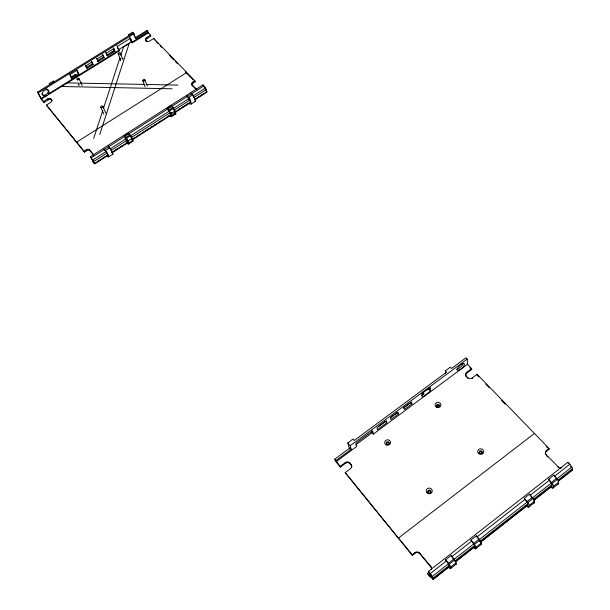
<?xml version="1.0" encoding="UTF-8"?>
<svg xmlns="http://www.w3.org/2000/svg" width="610" height="610" viewBox="0 0 610 610"><rect width="100%" height="100%" fill="white"/><g stroke="black" fill="none" stroke-linecap="round" stroke-linejoin="round"><path stroke-width="0.91" d="M429.112 572.149L427.579 573.347L427.679 573.979L433.214 579.5L433.07 578.135A2.966 0.419 53 0 0 432.208 576.519L428.357 571.41L567.803 462.327A2.15 0.618 50.1 0 1 569.862 464.24L571.753 467.1A2.867 0.816 50 0 1 572.432 468.785L572.18 470.333L557.937 481.519M480.459 542.336L527.566 505.354L527.68 503.898A2.897 0.694 51 0 0 526.941 502.236L525.027 499.354A2.173 0.518 51.1 0 0 524.203 498.309L529.465 494.191L533.087 498.416A5.071 1.235 50.9 0 1 534.368 501.336L534.23 502.8L528.992 506.918A4.339 1.029 51 0 1 527.947 506.948L526.476 506.033M528.992 506.918L529.106 505.461A5.071 1.212 51 0 0 527.818 502.548L524.203 498.309M545.416 454.122A3.469 3.058 12.5 0 1 546.453 451.286L546.537 450.5L549.069 448.533L477.111 374.296L472.224 377.941A3.225 2.844 3.5 0 1 467.679 377.567L466.421 376.256A3.218 2.844 3.3 0 1 466.78 372.252L471.66 368.623L467.489 364.3L467.283 359.061L466.025 357.765L451.522 368.493L450.279 367.182L445.346 370.827L445.536 373.396M546.263 455.624L546.346 454.839A3.477 3.065 12.4 0 1 546.537 450.5M546.453 451.286L548.977 449.326L549.069 448.533M533.994 500.307L551.806 486.33L551.989 484.82A2.882 0.762 50.5 0 0 551.288 483.143L549.381 480.276A2.165 0.572 50.5 0 0 548.565 479.246L553.766 475.175L557.41 479.33A5.04 1.357 50.4 0 1 558.638 482.281L558.424 483.791L553.247 487.863A4.316 1.136 50.5 0 1 552.134 487.947L550.616 487.085M553.247 487.863L553.438 486.361A5.048 1.334 50.5 0 0 552.202 483.417L548.565 479.246M558.097 467.557L558.188 466.833L546.346 454.839M175.001 112.514L174.742 111.615M99.75 134.513L129.16 43.569L123.472 47.084L120.818 55.228M120.315 60.512L120.91 58.705M93.673 138.432L102.816 110.395M103.41 108.588L119.934 57.942M132.256 139.873L132.057 139.225M93.909 162.435L90.44 156.64L94.87 163.785M90.432 156.663L202.947 84.897L205.44 88.038A2.066 0.473 57.8 0 1 206.256 89.617L206.904 92.118L194.697 99.918M427.579 573.347L428.899 574.948L430.386 573.781M428.899 574.948L429.661 575.764L431.186 574.635M429.592 576.29L430.538 575.436M448.426 567.033L449.898 568.245A4.415 0.694 52.6 0 0 450.721 568.406L450.599 567.125A5.17 0.816 52.6 0 0 449.128 564.273L448.411 563.205L453.878 558.92L451.064 555.558L445.605 559.835L448.38 563.838A2.951 0.465 52.6 0 1 449.219 565.462L449.334 566.85L448.617 566.408M473.619 547.521L474.976 548.55A4.392 0.808 52.1 0 0 475.876 548.642L475.83 547.307A5.139 0.945 52.1 0 0 474.42 544.433L473.703 543.373L479.109 539.141L476.257 535.839L470.867 540.063A2.204 0.404 52.2 0 1 471.675 541.131L473.627 544.044A2.936 0.541 52.1 0 1 474.435 545.683L474.488 547.017L456.021 561.52M527.124 501.496L532.393 497.363M551.516 482.373L556.724 478.293M432.208 576.519L448.38 563.838M454.305 560.323A2.951 0.48 52.5 0 0 453.832 559.561L473.627 544.044M479.018 539.812L526.941 502.236M532.202 498.111L551.288 483.143M556.488 479.063L571.753 467.1M449.128 564.273L454.587 559.988L453.878 558.92M474.42 544.433L479.818 540.201L479.109 539.141M527.818 502.548L533.087 498.416M552.202 483.417L557.41 479.33M433.07 578.135L449.219 565.462M454.671 561.192L474.435 545.683M479.818 541.451L527.68 503.898M534.131 498.843L551.989 484.82M558.142 480.001L572.432 468.785M432.917 579.332L448.945 566.675M455.601 561.452L474.039 546.979A2.196 0.404 52.1 0 0 474.488 547.017M480.604 541.825L527.048 505.37A2.173 0.518 51 0 0 527.566 505.354M533.46 500.337L551.249 486.376A2.158 0.564 50.5 0 0 551.806 486.33M558.325 480.825L571.593 470.401A2.15 0.61 50 0 0 572.18 470.333M433.26 579.416L449.349 566.751M450.599 567.125L456.044 562.839A5.162 0.846 52.5 0 0 454.587 559.988M475.83 547.307L481.214 543.075A5.132 0.976 52 0 0 479.818 540.201M529.106 505.461L534.368 501.336M553.438 486.361L558.638 482.281M449.898 568.245L450.576 567.712M474.976 548.55L476.318 547.498M527.947 506.948L528.596 506.437M552.134 487.947L553.102 487.184M450.721 568.406L456.158 564.136L456.044 562.839M475.876 548.642L481.244 544.425L481.214 543.075M430.233 573.583L446.413 560.918M452.734 557.921L451.873 556.64L471.675 541.131M478.408 538.904L477.073 536.907L525.027 499.354M531.363 496.853L530.288 495.236L549.381 480.276M555.298 477.279L554.589 476.204L569.862 464.24M431.567 568.398A3.515 3.408 15.7 0 0 430.873 567.048L419.855 553.804A3.469 3.355 6.9 0 0 414.983 553.27L412.299 555.359L412.169 554.711L414.869 552.614A3.469 3.363 6.7 0 1 419.741 553.156L430.782 566.408A3.515 3.408 15.4 0 1 431.476 569.42M351.871 466.803A3.248 3.058 -13.4 0 0 351.215 465.178L350.041 463.745A3.248 3.058 -13.7 0 0 345.512 463.28L340.349 467.115L340.128 466.368L345.298 462.532A3.256 3.058 -13.7 0 1 349.835 462.998L351.009 464.431A3.256 3.065 -13.5 0 1 350.392 468.754L345.207 472.62L398.429 538.073L534.223 433.603M398.368 414.037L390.804 419.634L390.438 417.621L398.025 412.002L398.368 414.037L397.163 412.673L390.362 417.705M411.903 404.003L404.392 409.569L404.079 407.526L411.62 401.944L411.903 404.003L410.69 402.653L403.187 408.212M386.793 422.761L377.415 429.707L376.972 427.595L386.382 420.625L386.793 422.761L385.596 421.388L378.764 426.443M340.128 466.368L335.942 460.596L351.146 449.334L350.186 445.735L347.83 442.898L352.992 439.086L354.174 440.496L446.581 372.146L445.346 370.827M430.66 391.002L422.227 397.255L421.792 393.648L430.279 387.365L430.66 391.002L429.432 389.676L429.242 387.853M336.247 461.602L356.797 446.36L355.973 443.15L372.641 430.805L373.358 434.084L467.489 364.3M466.421 376.256L466.459 377.102A3.21 2.837 3.4 0 1 466.81 373.106L471.683 369.485L471.66 368.623M350.186 445.735L467.283 359.061M423.645 394.129L423.027 394.586L422.768 392.375L424.186 391.33M426.306 389.76L427.717 388.707L428.937 390.042L429.432 389.676M340.349 467.115L335.317 460.924L334.783 459.17L349.98 447.915L351.146 449.334M421.754 395.364L423.988 393.709L422.768 392.375M355.622 444.957L372.169 432.696L371.78 430.927M108.61 156.892L112.964 154.101A3.157 0.412 56.8 0 0 112.758 153.278L111.866 151.349A3.69 0.488 56.8 0 0 110.273 148.611L108.168 145.95L110.006 148.596M128.298 142.61L127.223 143.297A3.134 0.465 57 0 0 127.948 143.907L128.725 143.983L133.041 141.223A3.141 0.48 57 0 0 132.934 140.369L132.088 138.417A3.675 0.564 57 0 0 130.532 135.672L128.413 133.041L124.074 135.809L126.949 140.208L127.948 142.603L127.17 142.595M170.587 115.549L169.793 116.052A3.103 0.595 57.4 0 0 170.579 116.617L171.501 116.594L175.741 113.887A3.111 0.61 57.4 0 0 175.726 112.98L174.994 110.982A3.645 0.717 57.4 0 0 173.507 108.222L171.349 105.652L167.087 108.374L169.092 111.256A2.082 0.404 57.4 0 1 169.938 112.827L170.769 115.153L169.893 115.298M191.197 104.013L195.398 101.321M91.363 157.715L203.984 85.857M107.017 155.451C109.724 155.558 100.665 145.157 105.347 150.601L109.724 147.803M124.104 135.847L125.645 137.639L129.991 134.871M167.117 108.405L168.711 110.143L172.973 107.421M189.962 102.739L190.411 102.518L189.649 100.231A2.074 0.442 57.6 0 0 188.818 98.652L186.82 95.785L188.467 97.531L192.699 94.832L193.225 95.625A3.629 0.785 57.6 0 1 194.674 98.393L195.36 100.414A3.103 0.671 57.6 0 1 195.33 101.344L194.826 101.382M125.08 138.943L126.659 137.936M188.109 98.683L189.649 97.707M128.725 143.983A3.149 0.465 57 0 0 128.611 143.136L127.757 141.184A3.683 0.541 57 0 0 126.186 138.447L130.532 135.672M171.501 116.594A3.119 0.602 57.4 0 0 171.486 115.694L170.739 113.704A3.645 0.702 57.4 0 0 169.244 110.944L173.507 108.222M92.865 159.942L106.445 151.272M110.418 148.726L126.628 138.378M130.151 136.121L170.068 110.631M172.813 108.877L189.359 98.309M193.202 95.854L205.44 88.038M108.344 155.169L94.832 163.815L93.97 163.503L92.362 161.185L93.589 160.407M125.751 140.117L127.33 139.103M188.734 99.865L190.267 98.889M93.803 161.498L107.36 152.828M111.333 150.289L127.528 139.942M131.104 137.654L170.472 112.492M174.018 110.227L190.19 99.887M194.026 97.432L206.256 89.617M126.27 141.291L127.841 140.285M169.931 113.376L171.479 112.385M127.757 141.184L132.088 138.417M170.739 113.704L174.994 110.982M97.341 161.635L99.72 160.117M102.099 158.592L104.47 157.075M111.577 152.53L113.155 151.524M115.519 150.007L117.875 148.497M120.239 146.995L121.809 145.988M125.729 143.48L128.077 141.977M133.552 138.47L135.115 137.471M137.456 135.977L139.797 134.482M142.13 132.988L143.685 131.989M146.019 130.502L148.344 129.007M150.678 127.52L152.225 126.529M154.551 125.042L156.869 123.555M158.417 122.564L160.735 121.085M166.896 117.143L169.206 115.664M169.771 115.298L170.304 114.962M178.425 109.769L180.72 108.298M182.245 107.322L184.54 105.858M186.073 104.874L187.598 103.898M197.495 97.569L199.012 96.594M201.292 95.137L202.81 94.169M94.741 163.411L108.267 154.757M112.225 152.225L128.382 141.886M131.951 139.606L171.662 114.2M172.805 113.468L173.339 113.124M174.666 112.278L190.884 101.9M194.712 99.453L206.912 91.653M112.301 152.637L128.435 142.313M131.943 140.071L171.761 114.596M174.757 112.682L190.877 102.366M128.611 143.136L132.934 140.369M171.486 115.694L175.726 112.98M127.948 143.907L129.29 143.045M129.556 142.877L130.365 142.359M170.579 116.617L172.157 115.603M173.476 114.764L174.01 114.421M117.311 47.321L119.278 50.882L41.434 98.98L43.485 101.504L47.664 98.919A2.478 1.746 -24.2 0 1 50.874 98.995L51.545 99.819A2.478 1.746 -24.2 0 1 50.584 102.488L46.398 105.088L84.043 151.189L86.208 149.808A2.592 1.815 -25.1 0 1 89.556 149.846L93.643 154.734M195.993 89.35L192.341 85.69L191.998 84.683A2.516 1.738 -19.7 0 1 192.768 82.068L194.834 80.756L153.735 38.445L149.732 40.931A2.417 1.685 -19.4 0 1 146.507 40.901L145.775 40.13A2.409 1.685 -19.4 0 1 146.56 37.622L150.563 35.144L150.929 36.165L146.941 38.636A2.409 1.685 -19.4 0 0 146.156 41.152M46.398 105.088L84.516 152.142L86.681 150.769A2.585 1.815 -25.1 0 1 90.021 150.807L93.742 155.245M192.341 85.69A2.516 1.738 -19.7 0 1 193.111 83.082L195.169 81.77L194.834 80.756M76.578 142.206L186.607 72.582M134.795 37.004L133.277 33.016L37.561 92.079L41.091 98.919L43.981 102.472L48.152 99.887A2.478 1.746 -24.2 0 1 51.362 99.964L52.041 100.787L51.545 99.819M37.561 92.079L38.232 92.895L134.002 33.779L135.824 38.56L147.635 31.255L148.276 32.757L150.563 35.144M85.186 65.041L85.88 65.834L92.041 62.029L93.147 64.538L87.001 68.335L85.56 65.872M96.258 58.209L96.959 58.995L103.09 55.205L104.157 57.721L98.05 61.503L97.348 60.718L103.456 56.944L104.157 57.721M105.652 52.407L106.353 53.184L113.887 48.533L114.993 51.232L107.482 55.876L105.934 53.078M116.624 45.628L117.341 46.406L130.487 38.278L132.362 42.776L148.375 32.871M76.166 75.876L75.198 74.466L71.08 77.005L72.056 78.423M86.307 67.542L92.445 63.745L93.147 64.538M114.322 50.279L112.034 52.117M106.78 55.098L114.276 50.462L114.993 51.232M147.635 31.255L146.903 30.5L135.1 37.797L135.824 38.56M71.355 78.065L78.347 73.734L79.041 74.534L72.041 78.865L69.738 74.618M118.332 49.852L131.409 41.762L132.362 42.776M41.434 98.98L41.091 98.439L45.163 95.922A3.698 2.722 -37.6 0 1 42.441 92.75A3.698 2.722 -37.6 0 1 47.244 89.777A3.698 2.722 -37.6 0 1 48.274 93.993L118.904 50.287L117.341 46.406M131.996 42.189L148.009 32.277M49.745 84.63L49.25 83.639L53.421 81.061L54.099 81.87M128.916 35.769L128.519 34.747L132.553 32.254L134.002 33.779M46.978 95.595L45.88 95.823M206.881 92.125L205.906 92.224M174.796 113.918L175.741 113.887M66.62 82.876L78.987 83.12M80.886 83.158L144.616 84.424M146.522 84.462L177.906 85.087M60.779 86.49L172.096 88.801M111.897 152.759L111.889 152.126M112.37 154.025L112.919 154.109M93.879 162.466L92.362 161.185M571.204 470.196L571.593 470.401M429.699 575.802C434.838 581.536 429.097 571.021 428.357 571.41M188.498 75.137L185.387 71.965M189.008 75.64L191.571 78.187M192.081 78.698L193.111 79.719M194.14 80.741L195.169 81.77M191.998 84.683L196.877 89.563M546.179 446.512L547.117 447.45M548.047 448.388L548.977 449.326M546.995 456.364L547.727 457.111M155.603 41.015L153.735 38.445M156.602 42.052L158.104 43.615M160.117 45.704L161.627 47.275M169.26 55.205L173.888 60.024M175.444 61.633L177.525 63.791M469.883 367.616L471.683 369.485M478.85 376.934L477.134 375.15L477.111 374.296M485.751 384.102L489.22 387.716M501.519 400.495L505.08 404.186M192.699 94.832L191.044 93.094L192.31 94.87M128.519 34.747L129.244 35.51M129.77 37.515L130.487 38.278M113.178 47.763L113.887 48.533M171.349 105.652L172.798 107.718M102.388 54.42L103.09 55.205M91.347 61.244L92.041 62.029M470.867 540.063L473.703 543.373M128.413 133.041L129.495 134.574M372.169 432.696L373.358 434.084M119.255 50.859L118.935 50.355M451.064 555.558L451.873 556.64M445.605 559.835L448.411 563.205M49.25 83.639L49.928 84.447M398.429 538.073L412.169 554.711M412.299 555.359L345.207 472.62M334.783 459.17L335.942 460.596M105.347 150.601L105.888 151.41A3.698 0.473 56.8 0 1 107.497 154.147L108.397 156.069A3.157 0.404 56.8 0 1 108.565 156.892L107.848 156.77A3.149 0.396 56.8 0 1 107.154 156.137M129.587 134.711L130.692 136.365M125.645 137.639L126.186 138.447M172.981 107.985L173.347 108.534A2.082 0.412 57.4 0 1 173.903 109.472M168.711 110.143L169.244 110.944M452.978 558.28L453.466 559.012M202.924 84.92L203.809 86.239M204.693 87.558L205.09 88.168M188.467 97.531L189.001 98.324A3.629 0.77 57.6 0 1 190.457 101.092L191.151 103.105A3.103 0.663 57.6 0 1 191.128 104.035L190.137 104.097A3.096 0.656 57.6 0 1 189.329 103.555M478.53 539.087L478.896 539.629M567.803 462.327L568.459 463.318M555.42 477.455L555.771 477.996M110.197 148.878L111.104 150.434M130.822 136.579L131.318 137.517M205.273 88.481L205.623 89.35M38.232 92.895L41.091 98.439M43.485 101.504L43.981 102.472M47.664 98.919L48.152 99.887M50.874 98.995L51.362 99.964M84.043 151.189L84.516 152.142M86.208 149.808L86.681 150.769M53.421 81.061L53.909 82.053M89.556 149.846L90.021 150.807M72.041 78.865L70.02 74.565L77.058 70.219L79.041 74.534M75.198 74.466L75.579 75.289M78.987 78.614L82.159 85.492M111.333 150.922L111.668 151.646M76.364 69.418L78.347 73.734M100.749 107.238L103.83 114.055M85.88 65.834L87.001 68.335M102.823 106.285L105.888 113.117M91.713 62.075L92.445 63.745M131.478 137.883L131.844 138.737M96.959 58.995L98.05 61.503M102.747 55.258L103.456 56.944M106.353 53.184L107.482 55.876M113.452 48.434L114.276 50.462M118.203 53.901L120.688 60.032M120.269 53.123A1.106 0.77 -20.7 0 1 118.95 54.336A1.106 0.77 -20.7 0 1 118.485 53.078A1.106 0.77 -20.7 0 1 120.269 53.123L122.74 59.261M142.786 80.718L145.172 86.818M144.905 79.925L147.269 86.025M130.281 38.201L132.004 42.647M130.098 38.361L131.409 41.762M130.105 38.842L131.676 42.898M132.553 32.254L132.95 33.283M146.507 40.901L146.88 41.915M174.193 110.113L174.422 110.738M146.56 37.622L146.941 38.636M146.903 30.5L147.78 32.887M193.95 97.791L193.866 97.539A2.074 0.45 57.6 0 0 193.034 95.961M192.768 82.068L193.111 83.082M205.875 90.12L206.005 90.577M345.298 462.532L345.512 463.28M349.835 462.998L350.041 463.745M351.009 464.431L351.215 465.178M347.83 442.898L349.5 449.059M414.869 552.614L414.983 553.27M419.741 553.156L419.855 553.804M430.782 566.408L430.881 567.048M466.78 372.252L466.81 373.106M467.679 377.567L467.71 378.421M472.224 377.941L472.254 378.795M570.655 466.665A2.15 0.61 50.1 0 1 570.785 466.94M561.482 467.939A3.523 3.103 14.5 0 1 558.188 466.833M476.257 535.839A2.196 0.419 52 0 1 477.073 536.907M481.244 544.425A4.384 0.831 52 0 1 480.436 544.417M479.765 541.184A2.928 0.557 52 0 1 479.811 541.398M529.465 494.191A2.173 0.534 50.9 0 1 530.288 495.236M534.23 502.8A4.331 1.052 50.9 0 1 533.392 502.968M553.766 475.175A2.158 0.58 50.4 0 1 554.589 476.204M558.424 483.791A4.308 1.159 50.4 0 1 557.631 484.05M456.158 564.136A4.415 0.717 52.5 0 1 455.319 563.991M428.136 493.185A1.517 1.433 8.7 0 1 429.013 490.997A1.517 1.433 8.7 0 1 430.896 492.552M479.3 453.565A1.517 1.388 11.3 0 1 480.299 451.812A1.517 1.388 11.3 0 1 482.19 452.879M436.707 406.611A1.449 1.311 1.6 0 1 439.49 406.085M386.519 444.339A1.456 1.357 -4.7 0 1 387.968 442.715A1.456 1.357 -4.7 0 1 389.371 444.347M463.211 363.278A4.743 1.738 -42.9 0 1 460.489 367.205A4.743 1.738 -42.9 0 1 456.539 369.164M78.301 84.63A3.568 2.516 -22.8 0 1 79.353 83.73M80.68 83.151A3.568 2.516 -22.8 0 1 81.344 83.021M78.759 85.606A3.568 2.516 -22.8 0 1 79.231 85.133M120.071 59.772A3.523 2.478 -20.8 0 1 120.635 59.361M122.602 58.659A3.523 2.478 -20.8 0 1 123.22 58.621M45.986 88.9A3.698 2.722 -37.6 0 1 47.328 93.521A3.698 2.722 -37.6 0 1 41.739 93.734M460.001 369.774A4.75 1.731 -42.9 0 0 464.309 363.804A4.75 1.731 -42.9 0 0 458.095 367.449A4.75 1.731 -42.9 0 0 460.001 369.774M386.26 444.926A2.92 2.714 -4.8 0 0 390.568 442.418A2.92 2.714 -4.8 0 0 386.115 440.229A2.92 2.714 -4.8 0 0 386.26 444.926M387.068 444.301A1.456 1.357 -4.8 0 0 389.218 443.051A1.456 1.357 -4.8 0 0 386.999 441.953A1.456 1.357 -4.8 0 0 387.068 444.301M436.325 407.114A2.913 2.631 1.5 0 0 440.908 405.223A2.913 2.631 1.5 0 0 436.783 402.577A2.913 2.631 1.5 0 0 436.325 407.114M437.225 406.649A1.456 1.311 1.5 0 0 439.513 405.711A1.456 1.311 1.5 0 0 437.454 404.384A1.456 1.311 1.5 0 0 437.225 406.649M427.267 493.132A3.042 2.875 8.4 0 0 432.2 491.469A3.042 2.875 8.4 0 0 428.136 488.236A3.042 2.875 8.4 0 0 427.267 493.132M428.304 492.583A1.517 1.433 8.5 0 0 430.767 491.751A1.517 1.433 8.5 0 0 428.738 490.135A1.517 1.433 8.5 0 0 428.304 492.583M478.659 453.604A3.035 2.776 11.1 0 0 483.654 452.292A3.035 2.776 11.1 0 0 479.773 448.929A3.035 2.776 11.1 0 0 478.659 453.604M479.689 453.184A1.517 1.388 11.2 0 0 482.182 452.529A1.517 1.388 11.2 0 0 480.245 450.851A1.517 1.388 11.2 0 0 479.689 453.184M101.481 107.634A1.144 0.824 -22.5 0 0 102.854 106.361A1.144 0.824 -22.5 0 0 101.024 106.285A1.144 0.824 -22.5 0 0 101.481 107.634M143.464 81.168A1.128 0.808 -20.3 0 0 144.928 80.001A1.128 0.808 -20.3 0 0 143.144 79.796A1.128 0.808 -20.3 0 0 143.464 81.168M77.661 79.918A1.113 0.785 -22.7 0 0 79.018 78.682A1.113 0.785 -22.7 0 0 77.241 78.629A1.113 0.785 -22.7 0 0 77.661 79.918"/></g></svg>
